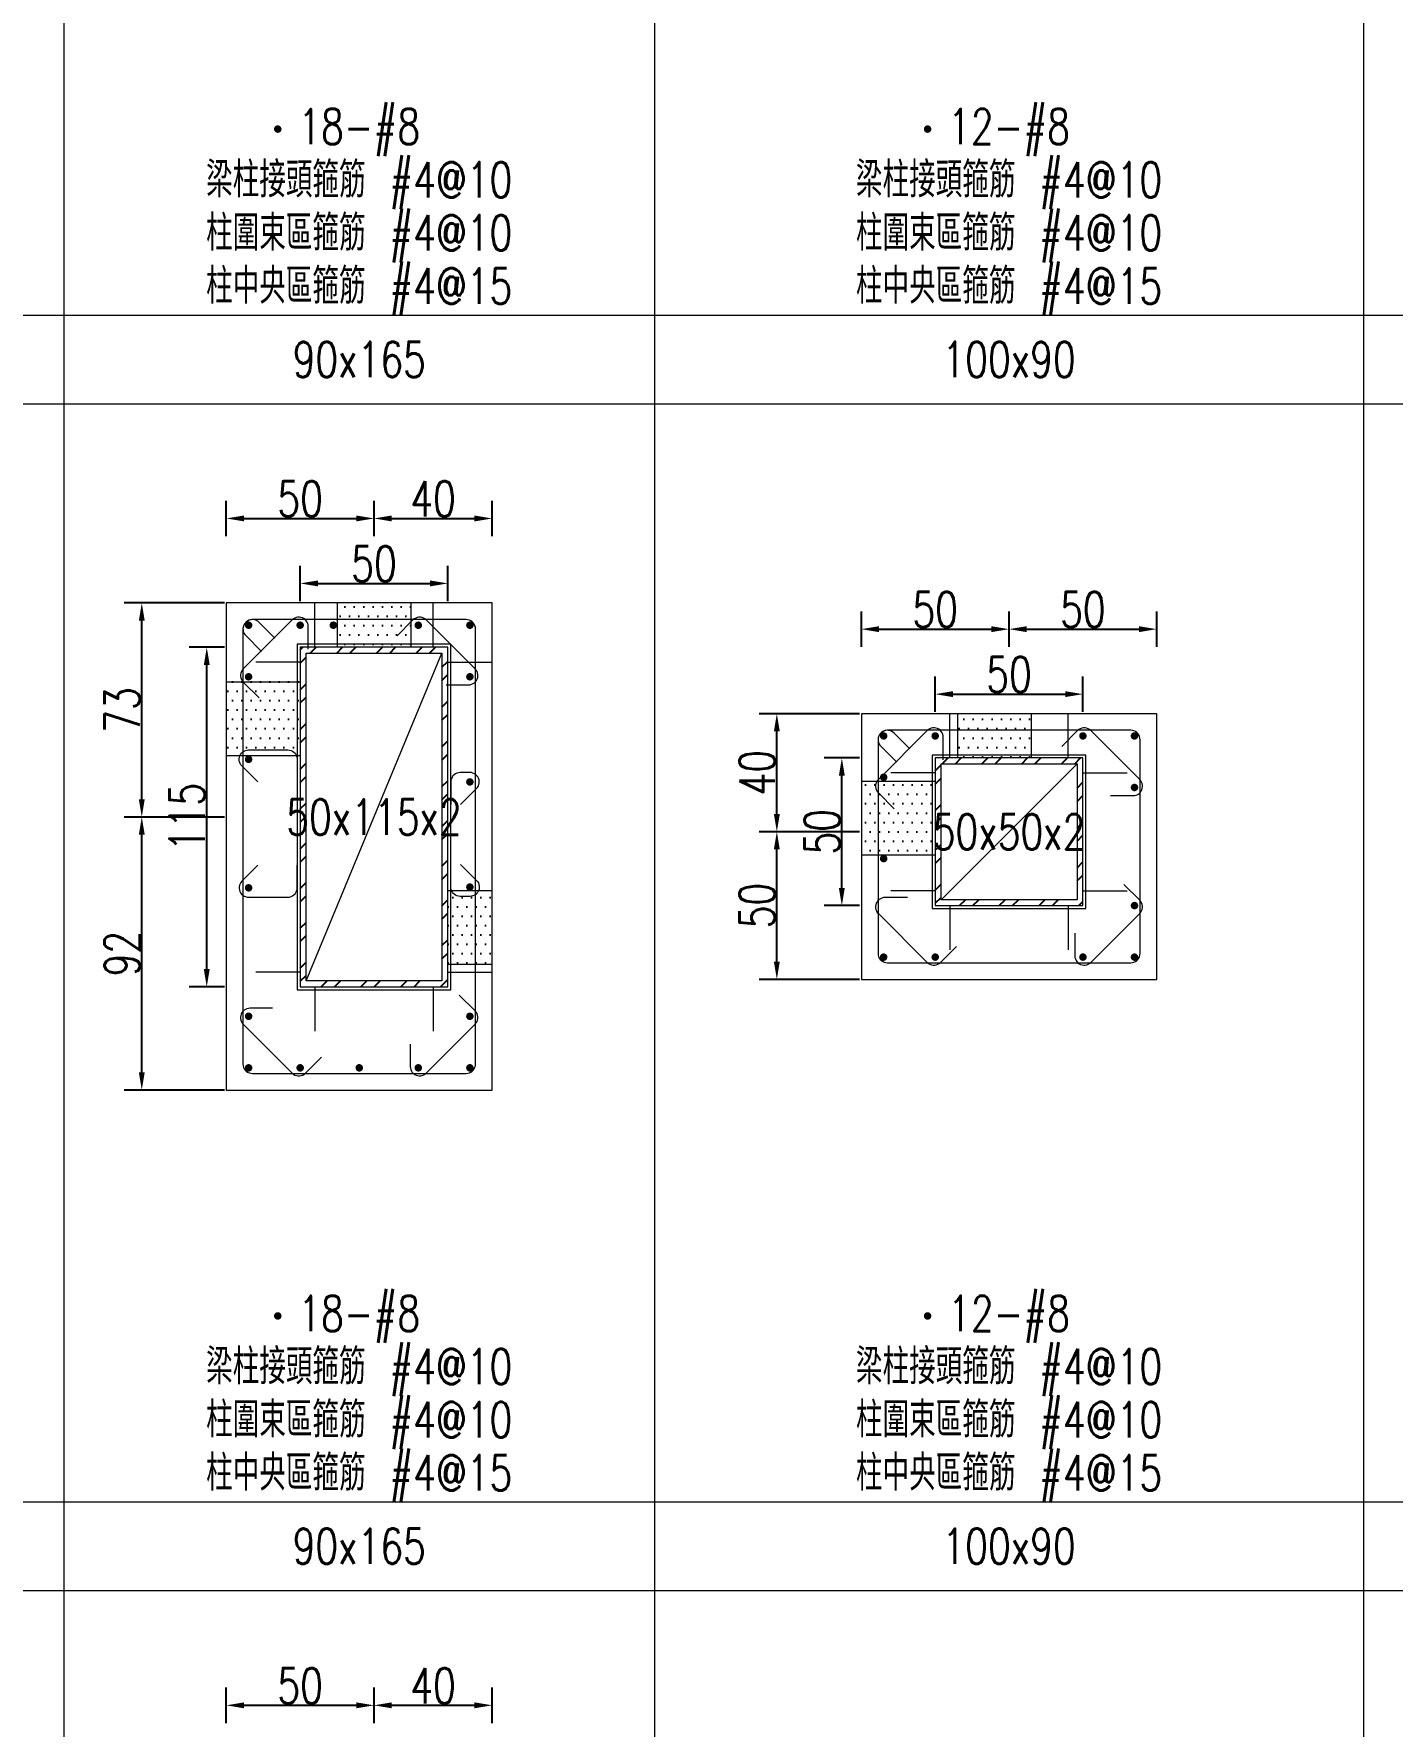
# Model space of a CAD drawing. Header units: millimetres. Extents: x 0 to 3905, y 0 to 8880.
# Drawn here: x 460 to 920, y 7190 to 7763 of the extents above; entities that cross this region are included whole.
import ezdxf
from ezdxf.enums import TextEntityAlignment as Align

# ---------------------------------------------------------------- set-up
doc = ezdxf.new("R2010")
doc.units = ezdxf.units.MM
doc.layers.get('DEFPOINTS').update_dxf_attribs({"color": 3})
for name, color, linetype in [('Hatch線', 6, 'Continuous'), ('TC-鋼粱', 132, 'Continuous'), ('主筋斷面', 2, 'Continuous'), ('文字-主筋根數', 7, 'Continuous'), ('文字-剪力筋 中央區', 7, 'Continuous'), ('文字-剪力筋-BC', 7, 'Continuous'), ('文字-剪力筋-圍束區', 7, 'Continuous'), ('文字-斷面尺寸', 7, 'Continuous'), ('文字-輔助字', 7, 'Continuous'), ('柱斷面線', 4, 'Continuous'), ('標註字', 4, 'Continuous'), ('箍筋線', 1, 'Continuous'), ('網格線', 7, 'Continuous'), ('鋼柱', 11, 'Continuous')]:
    doc.layers.add(name, color=color, linetype=linetype)
doc.styles.add('note', font='txt.shx', dxfattribs={"width": 0.75, "height": 12})
doc.styles.add('txt', font='txt.shx', dxfattribs={"height": 0.2, "bigfont": 'chineset.shx'})
doc.dimstyles.new('RCAD_DIM', dxfattribs={"dimtxt": 12, "dimasz": 6, "dimexe": 6, "dimexo": 0.625, "dimtad": 1, "dimdec": 0, "dimdsep": 46, "dimtxsty": 'note', "dimcen": 2.5, "dimclrd": 256, "dimclre": 256, "dimclrt": 256, "dimadec": 0, "dimazin": 0, "dimtfac": 1, "dimtmove": 0, "dimatfit": 3, "dimfxl": 0, "dimtolj": 1, "dimarcsym": 0})

# ---------------------------------------------------------------- blocks, each defined once
blk = doc.blocks.new('*D386')
at = {"layer": 'DEFPOINTS', "color": 0}
for p in [(575, 7197.12), (525, 7190.5), (575, 7190.5)]:
    blk.add_point(p, dxfattribs=at)
at = {"layer": '標註字', "lineweight": -2}
for p, q in [((525, 7191.12), (525, 7203.12)), ((575, 7191.12), (575, 7203.12)), ((531, 7197.12), (569, 7197.12))]:
    blk.add_line(p, q, dxfattribs=at)
at = {"layer": '標註字'}
for points in [[(531, 7198.12), (531, 7196.12), (525, 7197.12)], [(569, 7196.12), (569, 7198.12), (575, 7197.12)]]:
    blk.add_solid(points, dxfattribs=at)
at = {"layer": '標註字', "insert": (550, 7203.75), "char_height": 12, "attachment_point": 5, "style": 'note'}
blk.add_mtext('\\A1;50', dxfattribs=at)
blk = doc.blocks.new('*D387')
at = {"layer": 'DEFPOINTS', "color": 0}
for p in [(615, 7197.12), (575, 7190.5), (615, 7190.5)]:
    blk.add_point(p, dxfattribs=at)
at = {"layer": '標註字', "lineweight": -2}
for p, q in [((575, 7191.12), (575, 7203.12)), ((615, 7191.12), (615, 7203.12)), ((581, 7197.12), (609, 7197.12))]:
    blk.add_line(p, q, dxfattribs=at)
at = {"layer": '標註字'}
for points in [[(581, 7198.12), (581, 7196.12), (575, 7197.12)], [(609, 7196.12), (609, 7198.12), (615, 7197.12)]]:
    blk.add_solid(points, dxfattribs=at)
at = {"layer": '標註字', "insert": (595, 7203.75), "char_height": 12, "attachment_point": 5, "style": 'note'}
blk.add_mtext('\\A1;40', dxfattribs=at)
blk = doc.blocks.new('*D390')
at = {"layer": 'DEFPOINTS', "color": 0}
for p in [(600, 7577.12), (550, 7570.5), (600, 7570.5)]:
    blk.add_point(p, dxfattribs=at)
at = {"layer": '標註字', "lineweight": -2}
for p, q in [((550, 7571.12), (550, 7583.12)), ((600, 7571.12), (600, 7583.12)), ((556, 7577.12), (594, 7577.12))]:
    blk.add_line(p, q, dxfattribs=at)
at = {"layer": '標註字'}
for points in [[(556, 7578.12), (556, 7576.12), (550, 7577.12)], [(594, 7576.12), (594, 7578.12), (600, 7577.12)]]:
    blk.add_solid(points, dxfattribs=at)
at = {"layer": '標註字', "insert": (575, 7583.75), "char_height": 12, "attachment_point": 5, "style": 'note'}
blk.add_mtext('\\A1;50', dxfattribs=at)
blk = doc.blocks.new('*D391')
at = {"layer": 'DEFPOINTS', "color": 0}
for p in [(518.38, 7555.49), (525, 7555.49), (525, 7440.49)]:
    blk.add_point(p, dxfattribs=at)
at = {"layer": '標註字', "lineweight": -2}
for p, q in [((524.38, 7555.49), (512.38, 7555.49)), ((518.38, 7446.49), (518.38, 7549.49)), ((524.38, 7440.49), (512.38, 7440.49))]:
    blk.add_line(p, q, dxfattribs=at)
at = {"layer": '標註字'}
for points in [[(519.38, 7549.49), (517.38, 7549.49), (518.38, 7555.49)], [(517.38, 7446.49), (519.38, 7446.49), (518.38, 7440.49)]]:
    blk.add_solid(points, dxfattribs=at)
at = {"layer": '標註字', "insert": (511.75, 7497.99), "char_height": 12, "attachment_point": 5, "rotation": 90, "style": 'note'}
blk.add_mtext('\\A1;115', dxfattribs=at)
blk = doc.blocks.new('*D392')
at = {"layer": 'DEFPOINTS', "color": 0}
for p in [(575, 7599.12), (525, 7592.5), (575, 7592.5)]:
    blk.add_point(p, dxfattribs=at)
at = {"layer": '標註字', "lineweight": -2}
for p, q in [((525, 7593.12), (525, 7605.12)), ((575, 7593.12), (575, 7605.12)), ((531, 7599.12), (569, 7599.12))]:
    blk.add_line(p, q, dxfattribs=at)
at = {"layer": '標註字'}
for points in [[(531, 7600.12), (531, 7598.12), (525, 7599.12)], [(569, 7598.12), (569, 7600.12), (575, 7599.12)]]:
    blk.add_solid(points, dxfattribs=at)
at = {"layer": '標註字', "insert": (550, 7605.75), "char_height": 12, "attachment_point": 5, "style": 'note'}
blk.add_mtext('\\A1;50', dxfattribs=at)
blk = doc.blocks.new('*D393')
at = {"layer": 'DEFPOINTS', "color": 0}
for p in [(615, 7599.12), (575, 7592.5), (615, 7592.5)]:
    blk.add_point(p, dxfattribs=at)
at = {"layer": '標註字', "lineweight": -2}
for p, q in [((575, 7593.12), (575, 7605.12)), ((615, 7593.12), (615, 7605.12)), ((581, 7599.12), (609, 7599.12))]:
    blk.add_line(p, q, dxfattribs=at)
at = {"layer": '標註字'}
for points in [[(581, 7600.12), (581, 7598.12), (575, 7599.12)], [(609, 7598.12), (609, 7600.12), (615, 7599.12)]]:
    blk.add_solid(points, dxfattribs=at)
at = {"layer": '標註字', "insert": (595, 7605.75), "char_height": 12, "attachment_point": 5, "style": 'note'}
blk.add_mtext('\\A1;40', dxfattribs=at)
blk = doc.blocks.new('*D394')
at = {"layer": 'DEFPOINTS', "color": 0}
for p in [(496.38, 7497.99), (525, 7497.99), (525, 7405.5)]:
    blk.add_point(p, dxfattribs=at)
at = {"layer": '標註字', "lineweight": -2}
for p, q in [((524.38, 7497.99), (490.38, 7497.99)), ((496.38, 7411.5), (496.38, 7491.99)), ((524.38, 7405.5), (490.38, 7405.5))]:
    blk.add_line(p, q, dxfattribs=at)
at = {"layer": '標註字'}
for points in [[(497.38, 7491.99), (495.38, 7491.99), (496.38, 7497.99)], [(495.38, 7411.5), (497.38, 7411.5), (496.38, 7405.5)]]:
    blk.add_solid(points, dxfattribs=at)
at = {"layer": '標註字', "insert": (489.75, 7451.74), "char_height": 12, "attachment_point": 5, "rotation": 90, "style": 'note'}
blk.add_mtext('\\A1;92', dxfattribs=at)
blk = doc.blocks.new('*D395')
at = {"layer": 'DEFPOINTS', "color": 0}
for p in [(496.38, 7570.5), (525, 7570.5), (525, 7497.99)]:
    blk.add_point(p, dxfattribs=at)
at = {"layer": '標註字', "lineweight": -2}
for p, q in [((524.38, 7570.5), (490.38, 7570.5)), ((496.38, 7503.99), (496.38, 7564.5)), ((524.38, 7497.99), (490.38, 7497.99))]:
    blk.add_line(p, q, dxfattribs=at)
at = {"layer": '標註字'}
for points in [[(497.38, 7564.5), (495.38, 7564.5), (496.38, 7570.5)], [(495.38, 7503.99), (497.38, 7503.99), (496.38, 7497.99)]]:
    blk.add_solid(points, dxfattribs=at)
at = {"layer": '標註字', "insert": (489.75, 7534.24), "char_height": 12, "attachment_point": 5, "rotation": 90, "style": 'note'}
blk.add_mtext('\\A1;73', dxfattribs=at)
blk = doc.blocks.new('Circle_Filled')
at = {"const_width": 0.5}
blk.add_lwpolyline([(-0.25, 0, 1), (0.25, 0, 1)], format="xyb", close=True, dxfattribs=at)
blk = doc.blocks.new('*D522')
at = {"layer": 'DEFPOINTS', "color": 0}
for p in [(815, 7539.62), (765, 7533), (815, 7533)]:
    blk.add_point(p, dxfattribs=at)
at = {"layer": '標註字', "lineweight": -2}
for p, q in [((765, 7533.62), (765, 7545.62)), ((815, 7533.62), (815, 7545.62)), ((771, 7539.62), (809, 7539.62))]:
    blk.add_line(p, q, dxfattribs=at)
at = {"layer": '標註字'}
for points in [[(771, 7540.62), (771, 7538.62), (765, 7539.62)], [(809, 7538.62), (809, 7540.62), (815, 7539.62)]]:
    blk.add_solid(points, dxfattribs=at)
at = {"layer": '標註字', "insert": (790, 7546.25), "char_height": 12, "attachment_point": 5, "style": 'note'}
blk.add_mtext('\\A1;50', dxfattribs=at)
blk = doc.blocks.new('*D523')
at = {"layer": 'DEFPOINTS', "color": 0}
for p in [(733.38, 7518), (740, 7518), (740, 7468)]:
    blk.add_point(p, dxfattribs=at)
at = {"layer": '標註字', "lineweight": -2}
for p, q in [((739.38, 7518), (727.38, 7518)), ((733.38, 7474), (733.38, 7512)), ((739.38, 7468), (727.38, 7468))]:
    blk.add_line(p, q, dxfattribs=at)
at = {"layer": '標註字'}
for points in [[(734.38, 7512), (732.38, 7512), (733.38, 7518)], [(732.38, 7474), (734.38, 7474), (733.38, 7468)]]:
    blk.add_solid(points, dxfattribs=at)
at = {"layer": '標註字', "insert": (726.75, 7493), "char_height": 12, "attachment_point": 5, "rotation": 90, "style": 'note'}
blk.add_mtext('\\A1;50', dxfattribs=at)
blk = doc.blocks.new('*D524')
at = {"layer": 'DEFPOINTS', "color": 0}
for p in [(790, 7561.62), (740, 7555), (790, 7555)]:
    blk.add_point(p, dxfattribs=at)
at = {"layer": '標註字', "lineweight": -2}
for p, q in [((740, 7555.62), (740, 7567.62)), ((790, 7555.62), (790, 7567.62)), ((746, 7561.62), (784, 7561.62))]:
    blk.add_line(p, q, dxfattribs=at)
at = {"layer": '標註字'}
for points in [[(746, 7562.62), (746, 7560.62), (740, 7561.62)], [(784, 7560.62), (784, 7562.62), (790, 7561.62)]]:
    blk.add_solid(points, dxfattribs=at)
at = {"layer": '標註字', "insert": (765, 7568.25), "char_height": 12, "attachment_point": 5, "style": 'note'}
blk.add_mtext('\\A1;50', dxfattribs=at)
blk = doc.blocks.new('*D525')
at = {"layer": 'DEFPOINTS', "color": 0}
for p in [(840, 7561.62), (790, 7555), (840, 7555)]:
    blk.add_point(p, dxfattribs=at)
at = {"layer": '標註字', "lineweight": -2}
for p, q in [((790, 7555.62), (790, 7567.62)), ((840, 7555.62), (840, 7567.62)), ((796, 7561.62), (834, 7561.62))]:
    blk.add_line(p, q, dxfattribs=at)
at = {"layer": '標註字'}
for points in [[(796, 7562.62), (796, 7560.62), (790, 7561.62)], [(834, 7560.62), (834, 7562.62), (840, 7561.62)]]:
    blk.add_solid(points, dxfattribs=at)
at = {"layer": '標註字', "insert": (815, 7568.25), "char_height": 12, "attachment_point": 5, "style": 'note'}
blk.add_mtext('\\A1;50', dxfattribs=at)
blk = doc.blocks.new('*D526')
at = {"layer": 'DEFPOINTS', "color": 0}
for p in [(711.38, 7493), (740, 7493), (740, 7443)]:
    blk.add_point(p, dxfattribs=at)
at = {"layer": '標註字', "lineweight": -2}
for p, q in [((739.38, 7493), (705.38, 7493)), ((711.38, 7449), (711.38, 7487)), ((739.38, 7443), (705.38, 7443))]:
    blk.add_line(p, q, dxfattribs=at)
at = {"layer": '標註字'}
for points in [[(712.38, 7487), (710.38, 7487), (711.38, 7493)], [(710.38, 7449), (712.38, 7449), (711.38, 7443)]]:
    blk.add_solid(points, dxfattribs=at)
at = {"layer": '標註字', "insert": (704.75, 7468), "char_height": 12, "attachment_point": 5, "rotation": 90, "style": 'note'}
blk.add_mtext('\\A1;50', dxfattribs=at)
blk = doc.blocks.new('*D527')
at = {"layer": 'DEFPOINTS', "color": 0}
for p in [(711.38, 7533), (740, 7533), (740, 7493)]:
    blk.add_point(p, dxfattribs=at)
at = {"layer": '標註字', "lineweight": -2}
for p, q in [((739.38, 7533), (705.38, 7533)), ((711.38, 7499), (711.38, 7527)), ((739.38, 7493), (705.38, 7493))]:
    blk.add_line(p, q, dxfattribs=at)
at = {"layer": '標註字'}
for points in [[(712.38, 7527), (710.38, 7527), (711.38, 7533)], [(710.38, 7499), (712.38, 7499), (711.38, 7493)]]:
    blk.add_solid(points, dxfattribs=at)
at = {"layer": '標註字', "insert": (704.75, 7513), "char_height": 12, "attachment_point": 5, "rotation": 90, "style": 'note'}
blk.add_mtext('\\A1;40', dxfattribs=at)

msp = doc.modelspace()

# ---------------------------------------------------------------- hatches: boundary and pattern name
at = {"layer": 'Hatch線'}
h = msp.add_hatch(dxfattribs=at)
h.set_pattern_fill('ANSI32', color=256, style=0)
h.paths.add_polyline_path([(550, 7440.49), (600, 7440.49), (600, 7555.49), (550, 7555.49)], flags=17)
h.paths.add_polyline_path([(552, 7442.49), (552, 7553.49), (598, 7553.49), (598, 7442.49)])
h = msp.add_hatch(dxfattribs=at)
h.set_pattern_fill('ANSI32', color=256, style=0)
h.paths.add_polyline_path([(765, 7468), (815, 7468), (815, 7518), (765, 7518)], flags=17)
h.paths.add_polyline_path([(767, 7470), (767, 7516), (813, 7516), (813, 7470)])
at = {"layer": 'TC-鋼粱'}
h = msp.add_hatch(dxfattribs=at)
h.set_pattern_fill('DOTS', color=256, scale=2, style=0)
h.paths.add_polyline_path([(587.5, 7570.5), (562.5, 7570.5), (562.5, 7555.49), (587.5, 7555.49)], flags=17)
h = msp.add_hatch(dxfattribs=at)
h.set_pattern_fill('DOTS', color=256, scale=2, style=0)
h.paths.add_polyline_path([(525, 7543.81), (525, 7518.81), (550, 7518.81), (550, 7543.81)], flags=17)
h = msp.add_hatch(dxfattribs=at)
h.set_pattern_fill('DOTS', color=256, scale=2, style=0)
h.paths.add_polyline_path([(797.5, 7533), (772.5, 7533), (772.5, 7518), (797.5, 7518)], flags=17)
h = msp.add_hatch(dxfattribs=at)
h.set_pattern_fill('DOTS', color=256, scale=2, style=0)
h.paths.add_polyline_path([(740, 7510.19), (740, 7485.19), (765, 7485.19), (765, 7510.19)], flags=17)
h = msp.add_hatch(dxfattribs=at)
h.set_pattern_fill('DOTS', color=256, scale=2, style=0)
h.paths.add_polyline_path([(615, 7448), (615, 7473), (600, 7473), (600, 7448)], flags=17)

# ---------------------------------------------------------------- linework, layer by layer
at = {"layer": 'DEFPOINTS', "lineweight": 5}
for points in [[(555, 7555.49), (555, 7570.49)], [(595, 7555.49), (595, 7570.49)], [(550, 7439.49), (601, 7439.49), (601, 7556.49), (549, 7556.49), (549, 7439.49), (550, 7439.49)], [(550, 7550.49), (535, 7550.49)], [(552, 7442.49), (598, 7553.49)], [(600, 7550.49), (615, 7550.49)], [(770, 7518), (770, 7533)], [(810, 7518), (810, 7533)], [(765, 7467), (816, 7467), (816, 7519), (764, 7519), (764, 7467), (765, 7467)], [(767, 7470), (813, 7516)], [(765, 7513), (750, 7513)], [(815, 7513), (830, 7513)], [(765, 7473), (750, 7473)], [(815, 7473), (830, 7473)], [(770, 7468), (770, 7453)], [(810, 7468), (810, 7453)], [(550, 7445.49), (535, 7445.49)], [(555, 7440.49), (555, 7425.49)], [(595, 7440.49), (595, 7425.49)], [(600, 7445.49), (615, 7445.49)]]:
    msp.add_lwpolyline(points, dxfattribs=at)
at = {"layer": 'TC-鋼粱', "lineweight": 5}
for points in [[(562.5, 7570.5), (562.5, 7555.49)], [(587.5, 7570.5), (587.5, 7555.49)], [(525, 7543.81), (550, 7543.81)], [(772.5, 7533), (772.5, 7518)], [(797.5, 7533), (797.5, 7518)], [(525, 7518.81), (550, 7518.81)], [(740, 7510.19), (765, 7510.19)], [(740, 7485.19), (765, 7485.19)], [(615, 7473), (600, 7473)], [(615, 7448), (600, 7448)]]:
    msp.add_lwpolyline(points, dxfattribs=at)
at = {"layer": '柱斷面線', "lineweight": 5}
for points in [[(525, 7405.5), (615, 7405.5), (615, 7570.5), (525, 7570.5), (525, 7405.5)], [(740, 7443), (840, 7443), (840, 7533), (740, 7533), (740, 7443)]]:
    msp.add_lwpolyline(points, dxfattribs=at)
at = {"layer": '箍筋線', "lineweight": 5}
for points in [[(552.73, 7554.89), (552.73, 7562.51), (552.68, 7563.04), (552.55, 7563.56), (552.33, 7564.05), (552.03, 7564.49), (551.67, 7564.88), (551.24, 7565.2), (550.77, 7565.44), (550.26, 7565.61), (549.73, 7565.68), (549.2, 7565.67), (548.67, 7565.56), (548.17, 7565.37), (547.71, 7565.1), (547.31, 7564.76), (530.74, 7548.19), (530.39, 7547.77), (530.11, 7547.29), (529.92, 7546.77), (529.83, 7546.23), (529.83, 7545.67), (529.92, 7545.13), (530.11, 7544.61), (530.39, 7544.13), (530.74, 7543.7), (536.13, 7538.32)], [(541.44, 7558.55), (536.06, 7563.94), (535.65, 7564.28), (535.19, 7564.55), (534.69, 7564.74), (534.17, 7564.85), (533.63, 7564.86), (533.1, 7564.79), (532.59, 7564.62), (532.12, 7564.38), (531.69, 7564.06), (531.33, 7563.67), (531.03, 7563.23), (530.81, 7562.74), (530.68, 7562.22), (530.63, 7561.69), (530.63, 7414.31), (530.68, 7413.76), (530.83, 7413.22), (531.06, 7412.72), (531.38, 7412.27), (531.77, 7411.88), (532.22, 7411.56), (532.72, 7411.33), (533.26, 7411.18), (533.81, 7411.14), (606.19, 7411.14), (606.74, 7411.18), (607.28, 7411.33), (607.78, 7411.56), (608.23, 7411.88), (608.62, 7412.27), (608.94, 7412.72), (609.17, 7413.22), (609.32, 7413.76), (609.37, 7414.31), (609.37, 7561.69), (609.32, 7562.24), (609.17, 7562.78), (608.94, 7563.28), (608.62, 7563.73), (608.23, 7564.12), (607.78, 7564.44), (607.28, 7564.67), (606.74, 7564.82), (606.19, 7564.86), (533.81, 7564.86), (533.28, 7564.82), (532.76, 7564.69), (532.27, 7564.47), (531.83, 7564.17), (531.44, 7563.81), (531.12, 7563.38), (530.88, 7562.91), (530.71, 7562.4), (530.64, 7561.87), (530.65, 7561.33), (530.76, 7560.81), (530.95, 7560.31), (531.22, 7559.85), (531.56, 7559.44), (536.95, 7554.06)], [(599.39, 7542.77), (607.01, 7542.77), (607.54, 7542.82), (608.06, 7542.95), (608.55, 7543.17), (608.99, 7543.47), (609.38, 7543.83), (609.7, 7544.26), (609.94, 7544.73), (610.11, 7545.24), (610.18, 7545.77), (610.17, 7546.3), (610.06, 7546.83), (609.87, 7547.33), (609.6, 7547.79), (609.26, 7548.19), (592.69, 7564.76), (592.27, 7565.11), (591.79, 7565.39), (591.27, 7565.58), (590.73, 7565.67), (590.17, 7565.67), (589.63, 7565.58), (589.11, 7565.39), (588.63, 7565.11), (588.2, 7564.76), (582.82, 7559.37)], [(767.73, 7517.39), (767.73, 7525.01), (767.68, 7525.54), (767.55, 7526.06), (767.33, 7526.55), (767.03, 7526.99), (766.67, 7527.38), (766.24, 7527.7), (765.77, 7527.94), (765.26, 7528.11), (764.73, 7528.18), (764.2, 7528.17), (763.67, 7528.06), (763.17, 7527.87), (762.71, 7527.6), (762.31, 7527.26), (745.74, 7510.69), (745.39, 7510.27), (745.11, 7509.79), (744.92, 7509.27), (744.83, 7508.73), (744.83, 7508.17), (744.92, 7507.63), (745.11, 7507.11), (745.39, 7506.63), (745.74, 7506.2), (751.13, 7500.82)], [(756.44, 7521.05), (751.06, 7526.44), (750.65, 7526.78), (750.19, 7527.05), (749.69, 7527.24), (749.17, 7527.35), (748.63, 7527.36), (748.1, 7527.29), (747.59, 7527.12), (747.12, 7526.88), (746.69, 7526.56), (746.33, 7526.17), (746.03, 7525.73), (745.81, 7525.24), (745.68, 7524.72), (745.63, 7524.19), (745.63, 7451.81), (745.68, 7451.26), (745.83, 7450.72), (746.06, 7450.22), (746.38, 7449.77), (746.77, 7449.38), (747.22, 7449.06), (747.72, 7448.83), (748.26, 7448.68), (748.81, 7448.63), (831.19, 7448.63), (831.74, 7448.68), (832.28, 7448.83), (832.78, 7449.06), (833.23, 7449.38), (833.62, 7449.77), (833.94, 7450.22), (834.17, 7450.72), (834.32, 7451.26), (834.37, 7451.81), (834.37, 7524.19), (834.32, 7524.74), (834.17, 7525.28), (833.94, 7525.78), (833.62, 7526.23), (833.23, 7526.62), (832.78, 7526.94), (832.28, 7527.17), (831.74, 7527.32), (831.19, 7527.37), (748.81, 7527.37), (748.28, 7527.32), (747.76, 7527.19), (747.27, 7526.97), (746.83, 7526.67), (746.44, 7526.31), (746.12, 7525.88), (745.88, 7525.41), (745.71, 7524.9), (745.64, 7524.37), (745.65, 7523.83), (745.76, 7523.31), (745.95, 7522.81), (746.22, 7522.35), (746.56, 7521.94), (751.95, 7516.56)], [(824.39, 7505.27), (832.01, 7505.27), (832.54, 7505.32), (833.06, 7505.45), (833.55, 7505.67), (833.99, 7505.97), (834.38, 7506.33), (834.7, 7506.76), (834.94, 7507.23), (835.11, 7507.74), (835.18, 7508.27), (835.17, 7508.8), (835.06, 7509.33), (834.87, 7509.83), (834.6, 7510.29), (834.26, 7510.69), (817.69, 7527.26), (817.27, 7527.61), (816.79, 7527.89), (816.27, 7528.08), (815.73, 7528.17), (815.17, 7528.17), (814.63, 7528.08), (814.11, 7527.89), (813.63, 7527.61), (813.2, 7527.26), (807.82, 7521.87)], [(535.68, 7509.9), (530.29, 7515.29), (529.95, 7515.7), (529.68, 7516.16), (529.49, 7516.66), (529.38, 7517.18), (529.37, 7517.71), (529.44, 7518.24), (529.61, 7518.75), (529.85, 7519.22), (530.17, 7519.65), (530.56, 7520.02), (531, 7520.31), (531.49, 7520.53), (532.01, 7520.67), (532.54, 7520.71), (545.83, 7520.71), (546.38, 7520.66), (546.91, 7520.52), (547.41, 7520.28), (547.87, 7519.97), (548.26, 7519.58), (548.57, 7519.12), (548.81, 7518.62), (548.95, 7518.09), (549, 7517.54), (549, 7509.92)], [(604.32, 7502.25), (609.71, 7507.64), (610.05, 7508.05), (610.32, 7508.51), (610.51, 7509.01), (610.62, 7509.53), (610.63, 7510.06), (610.56, 7510.59), (610.39, 7511.1), (610.15, 7511.57), (609.83, 7512), (609.44, 7512.37), (609, 7512.66), (608.51, 7512.88), (607.99, 7513.02), (607.46, 7513.06), (604.17, 7513.06), (603.62, 7513.01), (603.09, 7512.87), (602.59, 7512.63), (602.13, 7512.32), (601.74, 7511.93), (601.43, 7511.47), (601.19, 7510.97), (601.05, 7510.44), (601, 7509.88), (601, 7502.26)], [(535.68, 7481.65), (530.29, 7476.26), (529.95, 7475.85), (529.68, 7475.4), (529.49, 7474.9), (529.38, 7474.37), (529.37, 7473.84), (529.44, 7473.31), (529.61, 7472.8), (529.85, 7472.33), (530.17, 7471.9), (530.56, 7471.54), (531, 7471.24), (531.49, 7471.02), (532.01, 7470.89), (532.54, 7470.84), (545.83, 7470.84), (546.38, 7470.89), (546.91, 7471.03), (547.41, 7471.27), (547.87, 7471.59), (548.26, 7471.98), (548.57, 7472.43), (548.81, 7472.93), (548.95, 7473.47), (549, 7474.02), (549, 7481.64)], [(604.32, 7481.9), (609.71, 7476.52), (610.05, 7476.11), (610.32, 7475.65), (610.51, 7475.15), (610.62, 7474.63), (610.63, 7474.09), (610.56, 7473.56), (610.39, 7473.05), (610.15, 7472.58), (609.83, 7472.15), (609.44, 7471.79), (609, 7471.49), (608.51, 7471.27), (607.99, 7471.14), (607.46, 7471.09), (604.17, 7471.09), (603.62, 7471.14), (603.09, 7471.29), (602.59, 7471.52), (602.13, 7471.84), (601.74, 7472.23), (601.43, 7472.68), (601.19, 7473.18), (601.05, 7473.72), (601, 7474.27), (601, 7481.89)], [(812.27, 7458.61), (812.27, 7450.99), (812.32, 7450.46), (812.45, 7449.94), (812.67, 7449.45), (812.97, 7449.01), (813.33, 7448.62), (813.76, 7448.3), (814.23, 7448.06), (814.74, 7447.89), (815.27, 7447.82), (815.8, 7447.83), (816.33, 7447.94), (816.83, 7448.13), (817.29, 7448.4), (817.69, 7448.74), (834.26, 7465.31), (834.61, 7465.73), (834.89, 7466.21), (835.08, 7466.73), (835.17, 7467.27), (835.17, 7467.83), (835.08, 7468.37), (834.89, 7468.89), (834.61, 7469.37), (834.26, 7469.8), (828.87, 7475.18)], [(755.61, 7470.73), (747.99, 7470.73), (747.46, 7470.68), (746.94, 7470.55), (746.45, 7470.33), (746.01, 7470.03), (745.62, 7469.67), (745.3, 7469.24), (745.06, 7468.77), (744.89, 7468.26), (744.82, 7467.73), (744.83, 7467.2), (744.94, 7466.67), (745.13, 7466.17), (745.4, 7465.71), (745.74, 7465.31), (762.31, 7448.74), (762.73, 7448.39), (763.21, 7448.11), (763.73, 7447.92), (764.27, 7447.83), (764.83, 7447.83), (765.37, 7447.92), (765.89, 7448.11), (766.37, 7448.39), (766.8, 7448.74), (772.18, 7454.13)], [(587.27, 7421.11), (587.27, 7413.49), (587.32, 7412.96), (587.45, 7412.44), (587.67, 7411.95), (587.97, 7411.51), (588.33, 7411.12), (588.76, 7410.8), (589.23, 7410.56), (589.74, 7410.39), (590.27, 7410.32), (590.8, 7410.33), (591.33, 7410.44), (591.83, 7410.63), (592.29, 7410.9), (592.69, 7411.24), (609.26, 7427.81), (609.61, 7428.23), (609.89, 7428.71), (610.08, 7429.23), (610.17, 7429.77), (610.17, 7430.33), (610.08, 7430.87), (609.89, 7431.39), (609.61, 7431.87), (609.26, 7432.3), (603.87, 7437.68)], [(540.61, 7433.23), (532.99, 7433.23), (532.46, 7433.18), (531.94, 7433.05), (531.45, 7432.83), (531.01, 7432.53), (530.62, 7432.17), (530.3, 7431.74), (530.06, 7431.27), (529.89, 7430.76), (529.82, 7430.23), (529.83, 7429.7), (529.94, 7429.17), (530.13, 7428.67), (530.4, 7428.21), (530.74, 7427.81), (547.31, 7411.24), (547.73, 7410.89), (548.21, 7410.61), (548.73, 7410.42), (549.27, 7410.33), (549.83, 7410.33), (550.37, 7410.42), (550.89, 7410.61), (551.37, 7410.89), (551.8, 7411.24), (557.18, 7416.63)]]:
    msp.add_lwpolyline(points, dxfattribs=at)
at = {"layer": '網格線', "lineweight": 5}
for points in [[(470, 8040), (470, 7668)], [(670, 8040), (670, 7668)], [(910, 8040), (910, 7668)], [(270, 7668), (470, 7668)], [(470, 7668), (670, 7668)], [(470, 7668), (470, 7638)], [(670, 7668), (910, 7668)], [(670, 7668), (670, 7638)], [(910, 7668), (1180, 7668)], [(910, 7668), (910, 7638)], [(270, 7638), (470, 7638)], [(470, 7638), (670, 7638)], [(470, 7638), (470, 7266)], [(670, 7638), (910, 7638)], [(670, 7638), (670, 7266)], [(910, 7638), (1180, 7638)], [(910, 7638), (910, 7266)], [(270, 7266), (470, 7266)], [(470, 7266), (670, 7266)], [(470, 7266), (470, 7236)], [(670, 7266), (910, 7266)], [(670, 7266), (670, 7236)], [(910, 7266), (1180, 7266)], [(910, 7266), (910, 7236)], [(270, 7236), (470, 7236)], [(470, 7236), (670, 7236)], [(470, 7236), (470, 6864)], [(670, 7236), (910, 7236)], [(670, 7236), (670, 6864)], [(910, 7236), (1180, 7236)], [(910, 7236), (910, 6864)]]:
    msp.add_lwpolyline(points, dxfattribs=at)
at = {"layer": '鋼柱', "lineweight": 5}
for points in [[(550, 7440.49), (600, 7440.49), (600, 7555.49), (550, 7555.49), (550, 7440.49)], [(552, 7442.49), (552, 7553.49), (598, 7553.49), (598, 7442.49), (552, 7442.49)], [(765, 7468), (815, 7468), (815, 7518), (765, 7518), (765, 7468)], [(767, 7470), (767, 7516), (813, 7516), (813, 7470), (767, 7470)]]:
    msp.add_lwpolyline(points, dxfattribs=at)

# ---------------------------------------------------------------- block references
at = {"layer": '主筋斷面', "lineweight": 5, "xscale": 2.539999961853027, "yscale": 2.539999961853027}
for p in [(542.42, 7731), (762.42, 7731), (532.54, 7562.96), (550, 7562.96), (561.23, 7562.96), (590, 7562.96), (607.46, 7562.96), (532.54, 7545.5), (607.46, 7545.5), (747.54, 7525.46), (765, 7525.46), (815, 7525.46), (832.46, 7525.46), (532.54, 7517.54), (607.46, 7509.88), (747.54, 7511.46), (832.46, 7508), (747.54, 7483.92), (532.54, 7474.02), (607.46, 7474.27), (832.46, 7468), (747.54, 7450.54), (765, 7450.54), (815, 7450.54), (832.46, 7450.54), (532.54, 7430.5), (607.46, 7430.5), (532.54, 7413.04), (550, 7413.04), (570, 7413.04), (590, 7413.04), (607.46, 7413.04), (542.42, 7329), (762.42, 7329)]:
    msp.add_blockref('Circle_Filled', p, dxfattribs=at)

# ---------------------------------------------------------------- texts
at = {"layer": '文字-主筋根數', "style": 'txt', "width": 0.75}
for s, p in [('18-#8', (570, 7731)), ('12-#8', (790, 7731)), ('18-#8', (570, 7329)), ('12-#8', (790, 7329))]:
    msp.add_text(s, height=12, dxfattribs=at).set_placement(p, align=Align.MIDDLE)
at = {"layer": '文字-剪力筋 中央區', "style": 'txt', "width": 0.75}
for p in [(570, 7677), (790, 7677), (570, 7275), (790, 7275)]:
    msp.add_text('柱中央區箍筋 #4@15', height=12, dxfattribs=at).set_placement(p, align=Align.MIDDLE)
at = {"layer": '文字-剪力筋-BC', "style": 'txt', "width": 0.75}
for p in [(570, 7713), (790, 7713), (570, 7311), (790, 7311)]:
    msp.add_text('梁柱接頭箍筋 #4@10', height=12, dxfattribs=at).set_placement(p, align=Align.MIDDLE)
at = {"layer": '文字-剪力筋-圍束區', "style": 'txt', "width": 0.75}
for p in [(570, 7695), (790, 7695), (570, 7293), (790, 7293)]:
    msp.add_text('柱圍束區箍筋 #4@10', height=12, dxfattribs=at).set_placement(p, align=Align.MIDDLE)
at = {"layer": '文字-斷面尺寸', "style": 'txt', "width": 0.75}
for s, p in [('90x165', (570, 7653)), ('100x90', (790, 7653)), ('90x165', (570, 7251)), ('100x90', (790, 7251))]:
    msp.add_text(s, height=12, dxfattribs=at).set_placement(p, align=Align.MIDDLE)
at = {"layer": '文字-輔助字', "style": 'txt', "width": 0.75}
for s, p in [('50x115x2', (575, 7497.99)), ('50x50x2', (790, 7493))]:
    msp.add_text(s, height=12, dxfattribs=at).set_placement(p, align=Align.MIDDLE)

# ---------------------------------------------------------------- dimensions: what is measured, and where the dimension line sits
at = {"layer": '標註字'}
for base, p1, p2, picture, middle in [((575, 7599.12), (525, 7592.5), (575, 7592.5), '*D392', (550, 7605.75)), ((615, 7599.12), (575, 7592.5), (615, 7592.5), '*D393', (595, 7605.75)), ((600, 7577.12), (550, 7570.5), (600, 7570.5), '*D390', (575, 7583.75)), ((790, 7561.62), (740, 7555), (790, 7555), '*D524', (765, 7568.25)), ((840, 7561.62), (790, 7555), (840, 7555), '*D525', (815, 7568.25)), ((815, 7539.62), (765, 7533), (815, 7533), '*D522', (790, 7546.25)), ((575, 7197.12), (525, 7190.5), (575, 7190.5), '*D386', (550, 7203.75)), ((615, 7197.12), (575, 7190.5), (615, 7190.5), '*D387', (595, 7203.75))]:
    dim = msp.add_linear_dim(base=base, p1=p1, p2=p2, dimstyle='RCAD_DIM', dxfattribs=at)
    dim.commit()
    dim.dimension.update_dxf_attribs({"geometry": picture, "text_midpoint": middle})
for base, p1, p2, picture, middle in [((496.38, 7570.5), (525, 7497.99), (525, 7570.5), '*D395', (489.75, 7534.24)), ((518.38, 7555.49), (525, 7440.49), (525, 7555.49), '*D391', (511.75, 7497.99)), ((711.38, 7533), (740, 7493), (740, 7533), '*D527', (704.75, 7513)), ((733.38, 7518), (740, 7468), (740, 7518), '*D523', (726.75, 7493)), ((496.38, 7497.99), (525, 7405.5), (525, 7497.99), '*D394', (489.75, 7451.74)), ((711.38, 7493), (740, 7443), (740, 7493), '*D526', (704.75, 7468))]:
    dim = msp.add_linear_dim(base=base, p1=p1, p2=p2, angle=90, dimstyle='RCAD_DIM', dxfattribs=at)
    dim.commit()
    dim.dimension.update_dxf_attribs({"geometry": picture, "text_midpoint": middle})

doc.saveas('drawing.dxf')
